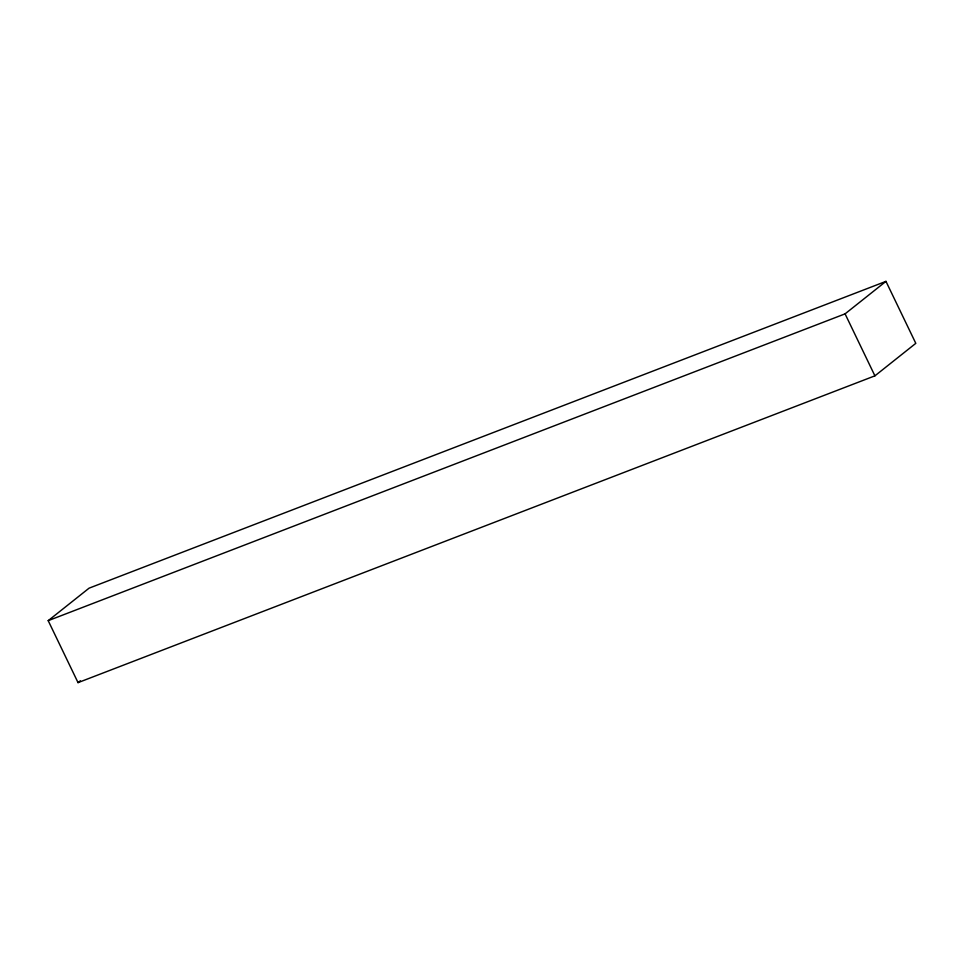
<?xml version="1.0" encoding="UTF-8"?>
<svg xmlns="http://www.w3.org/2000/svg" width="964" height="964" viewBox="0 0 964 964"><rect width="100%" height="100%" fill="white"/><g stroke="black" fill="none" stroke-linecap="round" stroke-linejoin="round"><path stroke-width="1.45" d="M48.2 620.659L89.086 588.161L885.964 281.368L915.8 343.341L874.914 375.839L78.036 682.633L48.2 620.659L845.079 313.854L885.964 281.368M78.036 682.633L80.361 680.777M845.079 313.854L874.914 375.839"/></g></svg>
